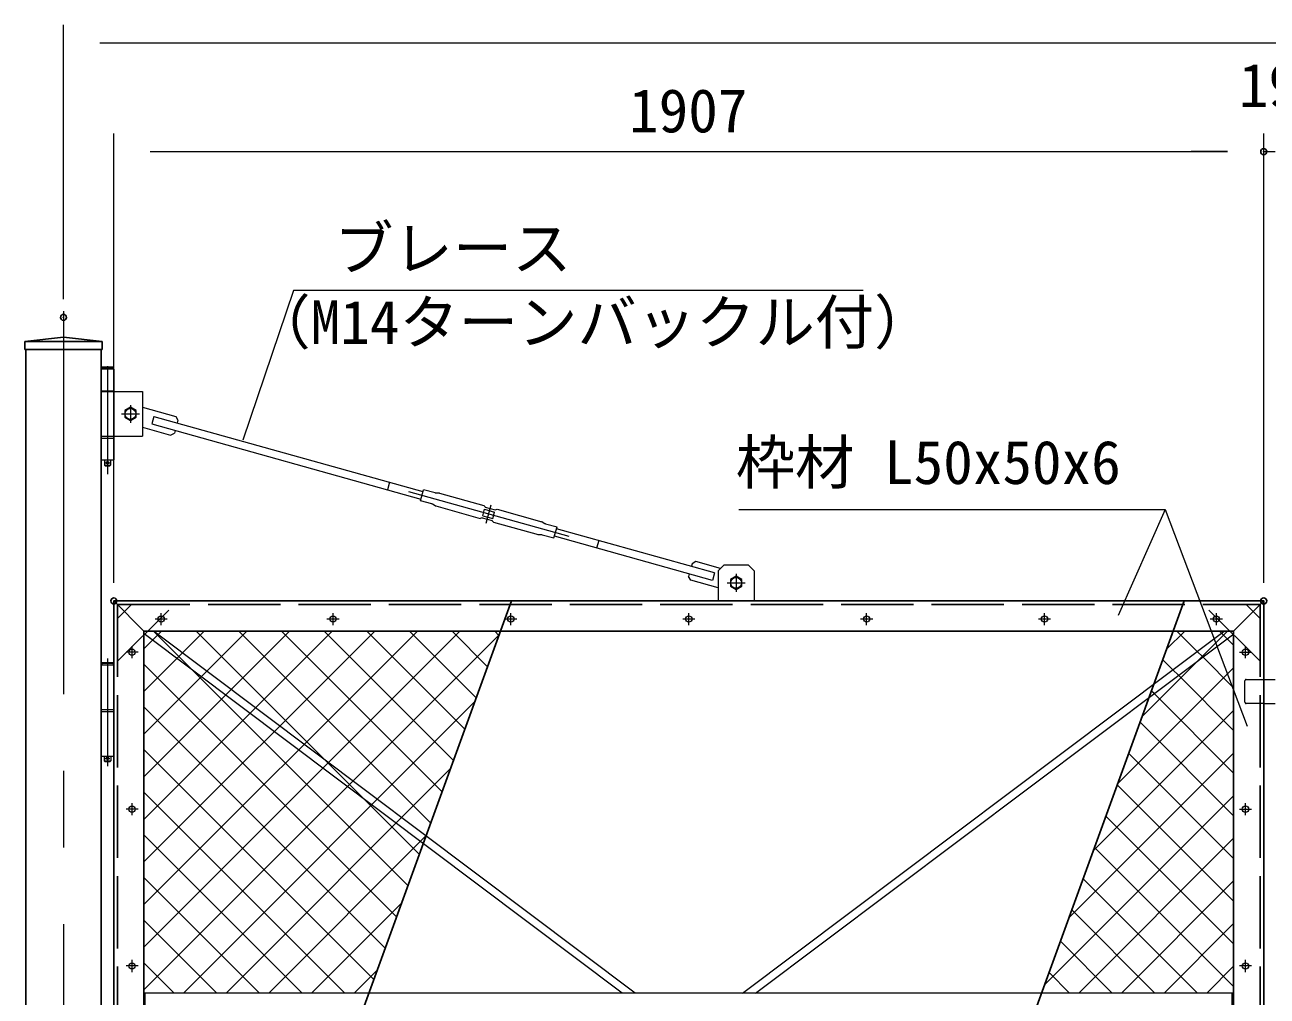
# Model space of a CAD drawing. Units: millimetres, scale not verified. Extents: x -6300 to 6300, y -4455 to 4455.
# Drawn here: x -4433 to -2373, y -562 to 1047 of the extents above; entities that cross this region are included whole.
import ezdxf
from ezdxf.enums import TextEntityAlignment as Align

# ---------------------------------------------------------------- set-up
doc = ezdxf.new("R2010")
doc.units = ezdxf.units.MM
doc.header["$LTSCALE"] = 20
doc.header["$PDMODE"] = 32
doc.header["$PDSIZE"] = 10
doc.linetypes.add('DASHED', pattern=[7.5, 6, -1.5])
doc.linetypes.add('USER1', pattern=[50.8, 31.75, -6.35, 6.35, -6.35])
for name, color, linetype, lineweight in [('0-4_D-STR-DIM', 7, 'Continuous', 13), ('0-6_Defpoints', 8, 'Continuous', 25), ('0-7_D-STR-TXT', 7, 'Continuous', 13), ('0-8_D-STR2', 7, 'Continuous', 13), ('0-9_D-STR1', 1, 'Continuous', 25), ('0-A_D-BMK', 2, 'USER1', 13), ('0-B_D-STR3', 3, 'Continuous', 13)]:
    doc.layers.add(name, color=color, linetype=linetype, lineweight=lineweight)
doc.styles.add('ＭＳ ゴシック', font='')
doc.styles.get('ＭＳ ゴシック').set_extended_font_data('MS Gothic')

msp = doc.modelspace()

# ---------------------------------------------------------------- linework, layer by layer
at = {"layer": '0-4_D-STR-DIM'}
for p, q in [((-4369.16, 592.5), (-4369.16, 1047.38)), ((-4309.16, 1017.38), (-429.16, 1017.38)), ((-4285.66, 122.5), (-4285.66, 867.38)), ((-2378.66, 122.5), (-2378.66, 867.38)), ((-2378.66, 122.5), (-2378.66, 867.38)), ((-4225.66, 837.38), (-2438.66, 837.38)), ((-2438.66, 837.38), (-2498.66, 837.38)), ((-2378.66, 837.38), (-2359.66, 837.38))]:
    msp.add_line(p, q, dxfattribs=at)
at = {"layer": '0-6_Defpoints'}
for p, q in [((-3626.1, 92.5), (-4153.86, -1357.5)), ((-2510.46, 92.5), (-3036.04, -1351.5))]:
    msp.add_line(p, q, dxfattribs=at)
for p in [(-2378.66, 837.38), (-4369.16, 562.5), (-4285.66, 92.5), (-2378.66, 92.5), (-2378.66, 92.5)]:
    msp.add_point(p, dxfattribs=at)
at = {"layer": '0-7_D-STR-TXT'}
msp.add_line((-2542.02, 243.91), (-2620.23, 68.27), dxfattribs=at)
for points in [[(-3042.8, 607.02), (-3987.96, 607.02), (-4071.46, 359.26)], [(-3248.86, 243.91), (-2542.02, 243.91), (-2405.96, -115.22)]]:
    msp.add_lwpolyline(points, dxfattribs=at)
at = {"layer": '0-8_D-STR2'}
for p, q in [((-4235.66, 13.39), (-4206.55, 42.5)), ((-4235.66, -57.32), (-4135.84, 42.5)), ((-4235.66, -128.03), (-4065.13, 42.5)), ((-4235.66, -198.74), (-3994.42, 42.5)), ((-4235.66, -269.45), (-3923.71, 42.5)), ((-4235.66, -340.16), (-3853, 42.5)), ((-4235.66, -410.87), (-3782.29, 42.5)), ((-4235.66, -481.58), (-3711.58, 42.5)), ((-3797.85, -379.36), (-4219.71, 42.5)), ((-3778.98, -327.52), (-4149, 42.5)), ((-3760.11, -275.68), (-4078.29, 42.5)), ((-3741.24, -223.84), (-4007.58, 42.5)), ((-3722.37, -171.99), (-3936.87, 42.5)), ((-3703.5, -120.15), (-3866.16, 42.5)), ((-3684.63, -68.31), (-3795.45, 42.5)), ((-3665.77, -16.47), (-3724.74, 42.5)), ((-3646.9, 35.37), (-3654.03, 42.5)), ((-2539.63, 12.37), (-2509.49, 42.5)), ((-4235.66, -552.29), (-3646.27, 37.1)), ((-3816.72, -431.2), (-4235.66, -12.26)), ((-2620.56, -209.98), (-2428.66, -18.08)), ((-4170.16, -557.5), (-3686.73, -74.07)), ((-3835.58, -483.05), (-4235.66, -82.97)), ((-2661.02, -321.16), (-2428.66, -88.8)), ((-2428.66, -263.62), (-2583.66, -108.62)), ((-3854.45, -534.89), (-4235.66, -153.68)), ((-2701.49, -432.33), (-2428.66, -159.51)), ((-2428.66, -334.33), (-2602.53, -160.46)), ((-4099.44, -557.5), (-3727.2, -185.25)), ((-3902.55, -557.5), (-4235.66, -224.39)), ((-2428.66, -405.05), (-2621.4, -212.3)), ((-2741.95, -543.51), (-2428.66, -230.22)), ((-2428.66, -475.76), (-2640.27, -264.15)), ((-3973.26, -557.5), (-4235.66, -295.1)), ((-4028.73, -557.5), (-3767.66, -296.42)), ((-2685.23, -557.5), (-2428.66, -300.93)), ((-2428.66, -546.47), (-2659.14, -315.99)), ((-4043.98, -557.5), (-4235.66, -365.81)), ((-2488.34, -557.5), (-2678.01, -367.83)), ((-2614.52, -557.5), (-2428.66, -371.64)), ((-3958.02, -557.5), (-3808.12, -407.6)), ((-2559.05, -557.5), (-2696.88, -419.67)), ((-4114.69, -557.5), (-4235.66, -436.52)), ((-2543.81, -557.5), (-2428.66, -442.35)), ((-2629.76, -557.5), (-2715.75, -471.51)), ((-4185.4, -557.5), (-4235.66, -507.23)), ((-2473.1, -557.5), (-2428.66, -513.06)), ((-3887.31, -557.5), (-3848.59, -518.77)), ((-2700.47, -557.5), (-2734.62, -523.35))]:
    msp.add_line(p, q, dxfattribs=at)
for points in [[(-2580.09, -98.81), (-2487.33, -6.04), (-2450.47, 30.82), (-2438.78, 42.5)], [(-2428.66, -51.49), (-2479.78, -0.37), (-2489.07, 8.91), (-2522.66, 42.5)], [(-2428.66, 19.22), (-2436.9, 27.46), (-2451.19, 41.74), (-2451.94, 42.5)], [(-2428.66, -122.2), (-2520.16, -30.7), (-2529.45, -21.42), (-2545.93, -4.94)], [(-2428.66, -192.91), (-2560.54, -61.03), (-2564.8, -56.78)]]:
    msp.add_lwpolyline(points, dxfattribs=at)
at = {"layer": '0-9_D-STR1'}
for p, q in [((-4433.26, 522.5), (-4305.06, 522.5)), ((-4433.26, 522.5), (-4433.26, 509.5)), ((-4305.06, 522.5), (-4305.06, 509.5)), ((-4433.26, 509.5), (-4305.06, 509.5)), ((-4431.66, 509.5), (-4431.66, -1857.5)), ((-4306.66, 509.5), (-4306.66, -1857.5)), ((-4285.66, 92.5), (-4285.66, -1357.5)), ((-4285.66, 92.5), (-2378.66, 92.5)), ((-4285.66, 92.5), (-4235.66, 42.5)), ((-2378.66, 92.5), (-2428.66, 42.5)), ((-2378.66, 92.5), (-2378.66, -615.5)), ((-4235.66, 42.5), (-4235.66, -1307.5)), ((-4235.66, 42.5), (-2428.66, 42.5)), ((-2428.66, 42.5), (-2428.66, -615.5))]:
    msp.add_line(p, q, dxfattribs=at)
at = {"layer": '0-9_D-STR1', "linetype": 'DASHED'}
for p, q in [((-4279.66, 86.5), (-4279.66, -1351.5)), ((-4279.41, 86.5), (-2384.91, 86.5)), ((-2384.66, 86.5), (-2384.66, -615.5))]:
    msp.add_line(p, q, dxfattribs=at)
at = {"layer": '0-9_D-STR1'}
msp.add_lwpolyline([(-4433.26, 522.5), (-4369.16, 529.5), (-4305.06, 522.5)], dxfattribs=at)
at = {"layer": '0-A_D-BMK'}
for p, q in [((-4369.16, 573.04), (-4369.16, -1895.36)), ((-4296.16, 481.53), (-4296.16, 302.91)), ((-4258.16, 417.3), (-4258.16, 387.7)), ((-4272.96, 402.5), (-4243.36, 402.5)), ((-4300.16, 321.5), (-4292.16, 321.5)), ((-3796.95, 273.94), (-3531.08, 199.83)), ((-3668.28, 221.61), (-3659.81, 251.98)), ((-3253.66, 137.3), (-3253.66, 107.7)), ((-3268.46, 122.5), (-3238.86, 122.5)), ((-4197.16, 62.5), (-4217.16, 62.5)), ((-4207.16, 52.5), (-4207.16, 72.5)), ((-3912.16, 62.5), (-3932.16, 62.5)), ((-3922.16, 52.5), (-3922.16, 72.5)), ((-3617.16, 62.5), (-3637.16, 62.5)), ((-3627.16, 52.5), (-3627.16, 72.5)), ((-3322.16, 62.5), (-3342.16, 62.5)), ((-3332.16, 52.5), (-3332.16, 72.5)), ((-3027.16, 62.5), (-3047.16, 62.5)), ((-3037.16, 52.5), (-3037.16, 72.5)), ((-2732.16, 62.5), (-2752.16, 62.5)), ((-2742.16, 52.5), (-2742.16, 72.5)), ((-2447.16, 62.5), (-2467.16, 62.5)), ((-2457.16, 52.5), (-2457.16, 72.5)), ((-4245.41, 7.5), (-4265.41, 7.5)), ((-4255.41, -2.5), (-4255.41, 17.5)), ((-2418.91, 7.5), (-2398.91, 7.5)), ((-2408.91, -2.5), (-2408.91, 17.5)), ((-4296.16, -2.96), (-4296.16, -181.58)), ((-4300.16, -168.5), (-4292.16, -168.5)), ((-4255.41, -262.5), (-4255.41, -242.5)), ((-2408.91, -262.5), (-2408.91, -242.5)), ((-4245.41, -252.5), (-4265.41, -252.5)), ((-2418.91, -252.5), (-2398.91, -252.5)), ((-4245.41, -512.5), (-4265.41, -512.5)), ((-4255.41, -522.5), (-4255.41, -502.5)), ((-2398.91, -512.5), (-2418.91, -512.5)), ((-2408.91, -522.5), (-2408.91, -502.5))]:
    msp.add_line(p, q, dxfattribs=at)
at = {"layer": '0-B_D-STR3'}
for p, q in [((-4285.66, 476.5), (-4306.66, 476.5)), ((-4306.66, 476.5), (-4306.66, 326.5)), ((-4305.66, 479.5), (-4304.66, 480.5)), ((-4305.66, 479.5), (-4305.66, 476.5)), ((-4305.66, 479.5), (-4286.66, 479.5)), ((-4304.66, 480.5), (-4287.66, 480.5)), ((-4287.66, 480.5), (-4286.66, 479.5)), ((-4286.66, 479.5), (-4286.66, 476.5)), ((-4285.66, 476.5), (-4285.66, 326.5)), ((-4285.66, 440.5), (-4306.66, 440.5)), ((-4238.16, 413.54), (-4182.86, 398.12)), ((-4219.12, 398.37), (-4222.61, 385.85)), ((-4219.12, 398.37), (-3773.05, 274.03)), ((-4182.86, 398.12), (-4179.38, 391.96)), ((-4179.38, 391.96), (-4180.59, 387.63)), ((-4238.16, 380.32), (-4191.45, 367.3)), ((-4222.61, 385.85), (-3776.54, 261.5)), ((-4184.08, 375.11), (-4185.29, 370.77)), ((-4306.66, 365.5), (-4238.16, 365.5)), ((-4306.66, 362.5), (-4285.66, 362.5)), ((-4191.45, 367.3), (-4185.29, 370.77)), ((-4306.66, 326.5), (-4285.66, 326.5)), ((-4301.16, 317.5), (-4291.16, 317.5)), ((-4300.16, 316.5), (-4292.16, 316.5)), ((-4292.16, 316.5), (-4291.16, 317.5)), ((-4291.16, 326.5), (-4291.16, 317.5)), ((-3828.26, 289.42), (-3831.75, 276.89)), ((-3777.34, 258.62), (-3772.24, 276.92)), ((-3752.98, 271.55), (-3772.24, 276.92)), ((-3746.87, 271.29), (-3751.94, 271.37)), ((-3745.83, 271.11), (-3672.14, 250.57)), ((-3758.08, 253.24), (-3777.34, 258.62)), ((-3752.89, 250.41), (-3757.1, 252.86)), ((-3751.72, 249.92), (-3678.05, 229.38)), ((-3669.79, 247.84), (-3653.41, 243.27)), ((-3674.76, 230.02), (-3678.05, 229.38)), ((-3674.76, 230.02), (-3674.62, 230.5)), ((-3674.62, 230.5), (-3658.25, 225.94)), ((-3673.68, 233.87), (-3670.73, 244.47)), ((-3673.68, 233.87), (-3657.31, 229.31)), ((-3670.73, 244.47), (-3654.35, 239.9)), ((-3657.31, 229.31), (-3654.35, 239.9)), ((-3653.41, 243.27), (-3653.28, 243.76)), ((-3653.28, 243.76), (-3649.99, 244.4)), ((-3649.99, 244.4), (-3575.7, 223.69)), ((-3658.38, 225.45), (-3658.25, 225.94)), ((-3658.38, 225.45), (-3655.89, 223.2)), ((-3655.89, 223.2), (-3582.2, 202.66)), ((-3575.32, 223.47), (-3570.93, 220.92)), ((-3569.95, 220.53), (-3550.69, 215.16)), ((-3555.79, 196.86), (-3550.69, 215.16)), ((-3289.21, 139.16), (-3551.49, 212.27)), ((-3581.16, 202.49), (-3576.1, 202.4)), ((-3575.06, 202.23), (-3555.79, 196.86)), ((-3292.7, 126.64), (-3554.99, 199.75)), ((-3481.52, 192.59), (-3485.02, 180.07)), ((-3273.66, 152.5), (-3283.66, 142.5)), ((-3273.66, 152.5), (-3233.66, 152.5)), ((-3233.66, 152.5), (-3223.66, 142.5)), ((-3331.23, 137.38), (-3332.44, 133.04)), ((-3328.97, 126.88), (-3332.44, 133.04)), ((-3283.66, 114.26), (-3328.97, 126.88)), ((-3289.21, 139.16), (-3292.7, 126.64)), ((-3283.66, 142.5), (-3283.66, 92.5)), ((-3223.66, 142.5), (-3223.66, 92.5)), ((-3420.94, -557.5), (-4219.73, 42.5)), ((-3242.89, -557.5), (-2444.1, 42.5)), ((-3442.58, -557.5), (-4235.41, 38.03)), ((-3221.24, -557.5), (-2428.41, 38.03)), ((-4306.66, -13.5), (-4285.66, -13.5)), ((-4306.66, -13.5), (-4306.66, -164.5)), ((-4305.66, -10.5), (-4304.66, -9.5)), ((-4305.66, -10.5), (-4305.66, -13.5)), ((-4305.66, -10.5), (-4286.66, -10.5)), ((-4304.66, -9.5), (-4287.66, -9.5)), ((-4287.66, -9.5), (-4286.66, -10.5)), ((-4286.66, -10.5), (-4286.66, -13.5)), ((-4285.66, -13.5), (-4285.66, -164.5)), ((-2378.66, -37.5), (-2359.66, -37.5)), ((-2378.66, -77.5), (-2359.66, -77.5)), ((-4306.66, -87.5), (-4285.66, -87.5)), ((-4306.66, -90.5), (-4285.66, -90.5)), ((-4306.66, -164.5), (-4285.66, -164.5)), ((-4301.66, -164.5), (-4301.66, -172.5)), ((-4290.66, -164.5), (-4290.66, -172.5)), ((-4301.66, -172.5), (-4300.66, -173.5)), ((-4301.66, -172.5), (-4290.66, -172.5)), ((-4300.66, -173.5), (-4291.66, -173.5)), ((-4291.66, -173.5), (-4290.66, -172.5)), ((-2428.66, -557.5), (-4235.66, -557.5)), ((-4233.66, -707.5), (-4233.66, -557.5)), ((-2430.66, -615.5), (-2430.66, -557.5))]:
    msp.add_line(p, q, dxfattribs=at)
at = {"layer": '0-B_D-STR3', "linetype": 'DASHED'}
for p, q in [((-4279.66, -7.32), (-4185.66, 86.5)), ((-4279.66, 63.33), (-4256.44, 86.5)), ((-2384.66, -7.5), (-2478.66, 86.5)), ((-2384.66, 63.33), (-2407.88, 86.5)), ((-2409.66, -75.5), (-2409.66, -39.5)), ((-2407.66, -37.5), (-2378.66, -37.5)), ((-2378.66, -77.5), (-2407.66, -77.5))]:
    msp.add_line(p, q, dxfattribs=at)
at = {"layer": '0-B_D-STR3'}
for points in [[(-4306.66, 439.5), (-4238.16, 439.5), (-4238.16, 365.5)], [(-4301.16, 326.5), (-4301.16, 317.5), (-4300.16, 316.5)], [(-3669.79, 247.84), (-3669.65, 248.32), (-3672.14, 250.57)], [(-3279.77, 146.39), (-3320.37, 157.71), (-3326.53, 154.23), (-3327.74, 149.9)]]:
    msp.add_lwpolyline(points, dxfattribs=at)
for points in [[(-4267.66, 397.02), (-4258.16, 391.53), (-4248.66, 397.02), (-4248.66, 407.99), (-4258.16, 413.47), (-4267.66, 407.99)], [(-3263.16, 117.02), (-3253.66, 111.53), (-3244.16, 117.02), (-3244.16, 127.99), (-3253.66, 133.47), (-3263.16, 127.99)]]:
    msp.add_lwpolyline(points, close=True, dxfattribs=at)
for centre, radius in [((-4258.16, 402.5), 9), ((-4296.16, 321.5), 2), ((-3253.66, 122.5), 9), ((-4207.16, 62.5), 5.25), ((-3922.16, 62.5), 5.25), ((-3627.16, 62.5), 5.25), ((-3332.16, 62.5), 5.25), ((-3037.16, 62.5), 5.25), ((-2742.16, 62.5), 5.25), ((-2457.16, 62.5), 5.25), ((-4255.41, 7.5), 5.25), ((-2408.91, 7.5), 5.25), ((-4296.16, -168.5), 2), ((-4255.41, -252.5), 5.25), ((-2408.91, -252.5), 5.25), ((-4255.41, -512.5), 5.25), ((-2408.91, -512.5), 5.25)]:
    msp.add_circle(centre, radius, dxfattribs=at)
for centre, start, end in [((-3751.63, 276.36), 254.42442, 266.51918), ((-3747.17, 266.3), 74.42442, 86.51918), ((-3759.42, 248.43), 62.32966, 74.42442), ((-3750.38, 254.73), 239.81957, 254.42442), ((-3577.64, 219.04), 62.32966, 74.42442), ((-3568.61, 225.35), 242.32966, 254.42442), ((-3580.86, 207.48), 254.42442, 266.51918), ((-3576.4, 197.41), 74.42442, 86.51918)]:
    msp.add_arc(centre, 5, start, end, dxfattribs=at)
at = {"layer": '0-B_D-STR3', "linetype": 'DASHED'}
for centre, start, end in [((-2407.66, -39.5), 90, 180), ((-2407.66, -75.5), 180, 270)]:
    msp.add_arc(centre, 2, start, end, dxfattribs=at)

# ---------------------------------------------------------------- texts
at = {"layer": '0-4_D-STR-DIM', "style": 'ＭＳ ゴシック'}
for s, p in [('19', (-2419.79, 889.51)), ('1907', (-3431.16, 847.51))]:
    msp.add_text(s, height=72.14, dxfattribs=at).set_placement(p, align=Align.BOTTOM_LEFT)
at = {"layer": '0-7_D-STR-TXT', "style": 'ＭＳ ゴシック'}
for s, p in [('ブレース\u3000\u3000\u3000\u3000\u3000\u3000', (-3920.33, 619.42)), ('（M14ターンバックル付）', (-4057.62, 496.88)), ('枠材 L50x50x6', (-3254.19, 264.7))]:
    msp.add_text(s, height=72.14, dxfattribs=at).set_placement(p, align=Align.BOTTOM_LEFT)

doc.saveas('drawing.dxf')
